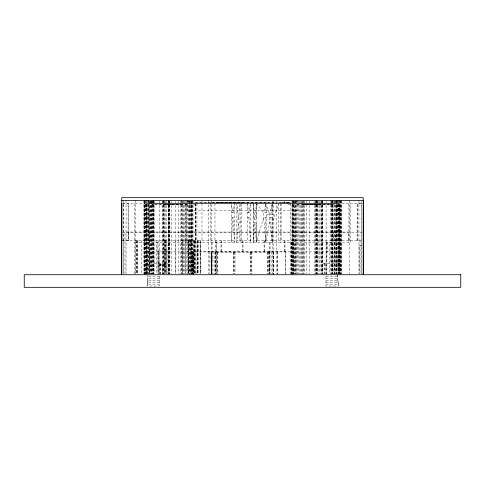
<?xml version="1.0" encoding="UTF-8"?>
<svg xmlns="http://www.w3.org/2000/svg" width="485" height="485" viewBox="0 0 485 485"><rect width="100%" height="100%" fill="white"/><g stroke="black" fill="none" stroke-linecap="round" stroke-linejoin="round"><path stroke-width="0.36" stroke-dasharray="2.42 1.82" d="M123.402 240.627L123.414 203.585M128.107 240.621L128.113 203.585M122.493 240.627L128.58 240.621L128.592 203.585L121.802 203.585M231.327 204.288L232.897 212.691L234.594 203.585L234.594 242.239L232.897 217.529L231.193 242.239L231.193 203.585M240.099 204.324L240.099 242.239L238.487 222.36L236.874 242.239L236.874 203.585M240.099 220.748L240.099 222.36L236.868 222.36M256.389 204.324L256.389 242.239L254.874 222.36L253.358 242.239L253.364 222.36L256.395 222.36L256.389 242.239L263.567 217.529L263.567 212.691L265.61 204.288M272.679 219.141L272.194 203.585L269.66 214.303L269.66 222.36L272.194 242.239L272.679 219.141L269.66 219.141M357.118 240.627L357.124 203.591L363.526 203.585M357.281 240.627L357.287 203.591M361.913 203.585L361.907 273.995M211.096 259.517L211.157 251.903L211.163 274.019M147.064 273.983L148.064 200.366L149.574 273.983L149.586 201.117M212.042 259.517L211.684 251.903L211.387 274.019L211.351 251.903L211.684 274.019M269.278 273.983L269.478 263.452M162.59 273.995L162.59 263.652L146.755 263.652L146.525 273.995L146.567 204.118M337.13 201.105L335.814 237.547L338.294 273.989M272.679 214.303L269.66 214.303L265.78 203.585L266.817 212.691L265.78 242.239L269.66 222.36L272.679 222.36M240.026 204.324L238.487 219.141L236.947 204.324M270.927 214.303L272.194 203.585M250.533 203.585L248.902 212.691L247.405 204.288M144.578 274.734L146.755 263.452L144.821 263.452M144.724 273.995L146.755 263.652M272.679 220.748L278.463 204.276M266.817 215.11L269.66 214.303M171.169 204.427L164.379 204.549L181.705 204.3M195.018 202.487L290.424 202.487M182.354 204.3L151.799 204.803L196.48 204.306M196.013 202.487L274.486 202.487M217.644 202.487L269.223 202.487M216.183 202.481L242.7 202.196L210.914 202.487M167.774 204.488L187.452 204.306M187.556 201.578L189.162 201.578M295.838 201.578L297.444 201.578M122.511 203.585L145.858 203.585M337.687 203.585L362.768 203.585M298.251 210.278L187.18 210.278L187.18 203.197M231.193 212.691L234.594 212.691M247.277 212.691L250.533 212.691M266.823 212.691L263.567 212.691L256.838 204.155M231.193 217.529L234.594 217.529M247.277 217.529L250.533 217.529M266.823 217.529L263.567 217.529L265.78 242.239L265.78 217.529M269.66 217.529L272.679 217.529M236.868 219.141L240.099 219.141M122.511 232.424L362.762 232.424M121.486 240.627L363.514 240.621M134.551 242.239L350.837 242.239L350.837 203.585M361.907 245.725L359.252 245.725L359.252 273.989M336.96 251.903L147.852 251.903L147.858 274.001M215.655 240.627L215.655 252.176L269.484 252.176M211.163 263.319L211.684 263.319M338.106 263.452L322.27 263.452L322.27 273.983L322.319 200.366M338.348 263.452L340.276 263.452M158.959 264.907L166.434 264.907M158.959 265.283L166.434 265.283M159.444 276.614L147.695 276.614L147.695 280.378M325.962 276.614L337.712 276.614L337.712 280.378M159.444 278.493L147.519 278.493L147.519 282.258M325.962 278.493L337.881 278.493L337.881 282.258M159.444 280.378L147.355 280.378L147.355 284.137M325.962 280.378L338.045 280.378L338.045 284.137M159.444 282.258L147.204 282.258L147.204 286.017M325.962 282.258L338.197 282.258L338.197 286.017M159.444 284.137L147.058 284.137L147.058 286.017L159.444 286.017L159.444 274.734M325.962 284.137L338.348 284.137L338.348 286.017L325.962 286.017L325.962 274.734M297.196 204.306L317.626 204.494L303.319 204.3M288.163 204.306L332.11 204.779L302.567 204.306M278.469 202.354L289.315 202.487M281.864 202.384L288.642 202.481M303.701 204.312L321.021 204.555L314.231 204.434M286.659 202.433L289.69 202.481M302.549 204.3L333.607 204.815L330.618 204.749M162.693 263.967L162.299 264.034M253.425 204.324L254.874 219.141L256.389 203.585L256.389 219.141L253.364 219.141L253.358 204.324M248.902 217.529L250.533 242.239L250.533 204.288M270.927 222.36L272.194 242.239L272.194 222.36M337.154 200.366L338.336 273.983L337.796 204.118M146.7 204.118L146.755 231.909M361.367 201.117L361.367 273.983M360.022 240.621L360.022 273.995M358.949 200.366L358.949 273.983M349.685 200.366L349.685 273.983M348.921 203.585L348.921 242.239M348.715 240.627L348.715 232.03L124.978 232.03L124.978 274.734M341.246 201.117L341.246 273.983M341.119 200.366L341.119 273.983M340.991 200.366L340.991 273.983M340.555 201.117L340.555 273.983M340.44 200.366L340.446 273.983M340.276 200.366L340.276 274.734M339.773 200.366L339.773 273.983M339.579 200.366L339.579 273.983M339.1 204.118L339.1 273.983M338.942 204.118L338.942 273.983M338.7 204.118L338.694 273.983M338.403 204.118L338.403 273.983M338.348 204.118L338.348 274.734M338.106 204.118L338.106 273.983M338.027 204.118L338.027 273.983M337.53 274.734L337.53 278.493M337.336 274.734L337.336 276.614M336.948 200.366L336.948 274.734M336.826 200.366L336.826 273.983M336.608 200.366L336.608 273.983M336.523 200.366L336.523 273.983M336.372 201.117L336.372 273.983M335.814 200.366L335.814 273.989M335.444 201.117L335.444 273.983M334.601 200.366L334.601 273.983M334.377 200.366L334.377 273.983M334.274 273.983L334.274 242.458L329.454 242.458L329.454 273.983M333.801 232.03L333.801 240.627M333.607 201.117L333.607 273.983M332.752 200.366L332.765 273.983M332.637 200.366L332.661 273.983M332.48 200.366L332.48 273.983M332.237 201.117L332.237 273.983M331.983 200.366L331.983 273.983M331.758 200.366L331.758 273.983M331.607 201.117L331.607 273.983M330.618 200.366L330.618 273.983M327.284 242.239L327.284 251.903M326.902 242.239L326.902 273.976M326.405 242.239L326.405 274.734M326.084 201.117L326.084 273.983M325.684 263.452L325.684 273.983M324.447 263.452L324.447 273.983M324.071 263.452L324.071 273.983M322.677 200.366L322.677 273.983M322.392 201.117L322.392 273.983M321.858 201.117L321.858 273.983M321.397 201.117L321.397 273.983M321.021 200.366L321.021 273.983M319.936 201.117L319.936 273.983M318.96 201.117L318.96 273.983M317.208 201.117L317.184 273.983M317.075 200.366L317.075 273.983M317.014 200.366L317.014 273.983M316.826 200.366L316.826 273.983M316.493 200.366L316.493 273.983M316.153 200.366L316.153 273.983M315.862 200.366L315.862 273.983M315.686 201.117L315.686 273.983M314.231 201.117L314.231 273.983M309.745 201.117L309.745 273.983M306.581 200.366L306.581 273.983M304.507 201.117L304.507 273.983M303.913 201.117L303.913 273.983M303.816 200.366L303.816 273.983M302.61 201.117L302.61 273.983M302.04 201.117L302.04 274.734M301.634 201.117L301.634 273.983M300.47 201.117L300.47 273.983M299.742 201.117L299.742 273.983M298.251 200.366L298.281 273.983M297.432 200.366L297.444 274.734M296.323 200.366L296.323 273.983M296.002 201.117L296.002 273.983M295.838 201.117L295.838 273.983M295.189 200.366L295.189 273.983M294.686 201.117L294.686 273.983M294.171 201.117L294.171 273.983M293.728 200.366L293.728 273.983M293.48 200.366L293.425 273.983M293.237 201.117L293.237 274.734M293.17 242.239L293.164 274.734M292.746 242.239L292.746 273.976M292.491 200.366L292.491 273.983M292.473 203.585L292.473 242.239M292.352 201.117L292.303 274.734M291.97 200.366L291.97 273.983M291.624 242.239L291.624 273.976M291.339 242.239L291.339 274.734M291.115 242.239L291.115 273.976M290.964 242.239L290.988 273.976M290.952 242.239L290.958 273.976M290.57 203.585L290.57 242.239M285.435 273.989L285.435 251.636L200.147 251.636L200.147 240.627M285.301 251.636L285.301 273.989M284.98 240.627L284.98 251.636M284.762 240.627L284.762 251.636M284.337 201.008L284.337 202.3M281.112 203.585L281.112 242.239M280.318 203.585L280.318 242.239M278.705 203.585L278.705 242.239M277.426 251.636L277.426 273.989M277.293 251.636L277.305 273.989M276.662 201.117L276.662 273.983M273.704 251.903L273.77 274.734M273.498 251.903L273.498 274.734M273.437 201.117L273.437 273.983M273.182 251.903L273.182 274.001M272.825 242.239L272.825 274.001M272.231 201.008L272.194 214.303M272.194 217.529L272.194 219.141M271.891 251.903L271.891 274.734M270.927 217.529L270.927 219.141M270.012 242.239L270.012 274.734M269.569 242.239L269.569 251.903M269.484 251.636L269.478 273.983M269.387 251.636L269.387 273.989M269.26 251.636L269.26 273.989M269.036 251.636L269.054 273.983M268.132 251.903L268.132 274.001M267.92 252.176L267.92 273.983M267.496 252.176L267.496 273.983M265.78 204.288L265.78 212.691M264.434 240.627L264.434 251.636M264.082 240.627L264.082 251.636M256.207 251.636L256.207 252.176M255.977 251.636L255.977 252.176M253.358 203.585L253.358 242.239M251.879 252.176L251.879 273.983M251.757 252.176L251.757 273.983M250.539 252.176L250.539 273.983M250.418 252.176L250.418 273.983M247.277 203.585L247.277 242.239M243.015 240.627L243.015 251.636M242.567 240.627L242.615 252.176M241.803 203.585L241.803 242.239M234.982 252.176L234.982 273.983M234.861 252.176L234.861 273.983M233.643 252.176L233.643 273.983M233.521 252.176L233.521 273.983M229.223 251.636L229.223 252.176M228.999 251.636L228.999 252.176M221.524 240.627L221.524 251.636M220.99 240.627L220.99 251.636M217.68 252.176L217.68 273.983M217.256 252.176L217.256 273.983M216.734 242.239L216.734 274.734M216.104 240.627L216.122 273.983M215.91 251.636L215.91 273.989M215.831 251.636L215.831 273.989M215.698 252.176L215.698 273.983M214.97 203.585L214.97 242.239M214.855 251.903L214.855 274.734M212.976 251.903L212.976 274.001M212.042 242.239L212.042 274.013M211.563 200.366L211.563 273.983M211.09 251.903L211.096 274.734M210.678 203.585L210.678 242.239M209.605 251.636L209.532 273.989M208.338 200.366L208.338 273.983M202.002 201.008L202.002 202.3M201.966 203.585L201.966 242.239M200.754 240.627L200.754 273.995M200.36 251.636L200.36 273.989M200.244 240.627L200.244 273.995M198.826 240.627L198.826 273.995M197.862 240.627L197.862 273.995M197.522 240.627L197.522 273.995M197.437 240.627L197.437 273.995M197.189 240.627L197.189 273.995M196.952 203.585L196.934 273.995M195.916 203.585L195.916 242.239M195.54 203.585L195.54 242.239M195.316 203.585L195.316 242.239M195.188 240.627L195.2 273.995M194.637 240.627L194.661 273.995M194.285 240.627L194.285 273.995M193.915 240.627L193.915 273.995M193.861 251.903L193.824 274.001M193.697 251.903L193.697 274.734M193.473 251.903L193.473 274.001M193.327 240.627L193.327 273.995M193.188 251.903L193.188 274.001M193.03 201.117L193.03 273.983M192.903 251.903L192.903 274.734M192.648 201.117L192.648 273.983M192.509 200.366L192.503 274.001M192.06 251.903L192.06 274.001M191.763 201.117L191.763 274.734M191.696 242.239L191.648 274.001M191.575 201.117L191.575 273.983M191.52 200.366L191.52 273.983M191.272 201.117L191.272 273.983M190.829 201.117L190.829 273.983M190.641 240.627L190.641 273.995M190.314 201.117L190.314 273.983M189.811 201.117L189.811 273.983M189.162 201.117L189.162 274.734M188.998 201.117L188.92 273.995M188.901 240.627L188.835 273.995M188.804 240.627L188.804 273.995M188.677 201.117L188.659 273.995M188.429 240.627L188.429 273.995M188.35 240.627L188.35 273.995M188.022 240.627L188.022 273.995M187.568 200.366L187.556 274.734M187.18 200.366L187.18 202.487M186.719 201.117L186.719 273.983M186.349 203.585L186.349 242.239M185.797 203.585L185.797 242.239M185.276 240.627L185.276 273.995M185.258 200.366L185.258 273.983M184.53 201.117L184.53 273.983M183.366 201.117L183.366 273.983M182.96 201.117L182.96 274.734M182.59 240.627L182.59 273.995M182.39 200.366L182.39 273.983M181.287 200.366L181.287 273.983M181.184 200.366L181.184 273.983M180.493 201.117L180.493 273.983M178.419 201.117L178.419 273.983M175.443 240.627L175.443 273.995M175.255 201.117L175.255 273.983M171.169 201.117L171.169 273.983M169.72 201.117L169.72 273.983M169.538 200.366L169.538 273.983M169.253 200.366L169.253 273.983M168.907 200.366L168.907 273.983M168.58 201.117L168.58 273.983M168.325 200.366L168.386 273.983M168.222 201.117L168.222 273.983L168.198 200.366M167.016 273.995L167.016 250.963L158.959 250.963L158.959 274.007M166.888 240.627L166.888 273.995M166.464 201.117L166.434 274.007M165.785 264.907L165.785 262.894L164.172 262.894L164.172 264.907M165.585 201.117L165.585 273.983M165.221 240.627L165.221 273.995M165.07 240.627L165.07 273.995M164.7 240.627L164.7 273.995M164.379 201.117L164.379 273.983M164.306 264.907L164.306 263.701L160.68 264.301L160.68 264.907M164.003 200.366L164.003 273.983M163.542 200.366L163.542 273.983M163.087 200.366L163.087 273.983M163.015 201.117L163.015 273.983M162.73 201.117L162.73 273.983M160.796 263.652L160.784 273.995M160.408 263.652L160.408 273.995M159.316 201.117L159.316 273.983M159.171 263.652L159.171 273.995M158.407 251.903L158.407 274.734M158.11 240.627L158.11 273.995M157.91 251.903L157.91 274.001M157.577 242.239L157.577 251.903M156.764 240.627L156.764 273.995M154.788 201.117L154.788 273.983M153.793 201.117L153.793 273.983M153.648 200.366L153.648 273.983M153.424 200.366L153.424 273.983M153.169 200.366L153.224 274.734M152.927 200.366L152.927 273.983M152.763 200.366L152.739 273.983M152.642 201.117L152.648 273.983M151.799 201.117L151.799 273.983M151.338 201.117L151.338 273.983M151.029 200.366L151.047 273.983M150.92 201.117L150.92 273.983M150.799 201.117L150.799 273.983M149.962 201.117L149.962 273.983M149.907 232.03L149.907 240.627M149.804 201.117L149.798 273.983M148.877 200.366L148.877 273.983M148.174 200.366L148.174 273.983M147.907 200.366L147.974 273.995M147.876 274.734L147.876 278.493M146.997 204.118L146.997 273.983M146.834 204.118L146.834 273.983M146.755 204.118L146.755 274.734M146.464 204.118L146.464 273.983M146.161 204.118L146.149 273.983M145.761 204.118L145.761 273.983M145.488 200.366L145.488 273.995M145.088 200.366L145.088 273.983M144.821 200.366L144.821 274.734M144.578 201.117L144.578 273.983M144.481 201.008L144.481 242.239M144.415 200.366L144.415 273.983M144.154 201.117L144.154 273.983M143.881 200.366L143.881 273.983M141.493 240.627L141.493 273.995M137.601 240.627L137.601 273.995M137.158 240.627L137.158 273.995M136.909 240.627L136.909 273.995M136.327 240.627L136.327 273.995M135.952 240.627L135.952 273.995M135.721 200.366L135.721 273.983M134.551 203.585L134.63 273.995M128.58 232.424L128.58 240.627M126.051 200.366L126.051 273.983M123.633 200.366L123.633 273.983M123.093 240.627L123.093 273.995M339.367 273.983L339.367 204.118L339.324 273.983M194.988 273.995L194.988 240.627L194.964 273.995M192.248 274.001L192.248 251.903L192.236 274.001"/><path stroke-width="0.73" d="M121.79 240.627L121.79 203.585M363.526 203.585L363.514 274.734M121.753 200.366L363.247 200.366M363.514 200.366L363.514 232.424M363.247 274.734L363.247 197.68L121.753 197.68L121.753 274.734M338.736 200.366L338.736 203.318L146.185 203.318L146.185 200.366M121.486 240.627L121.486 274.734M460.75 274.734L24.25 274.734L24.25 287.32L460.75 287.32L460.75 274.734"/></g></svg>
